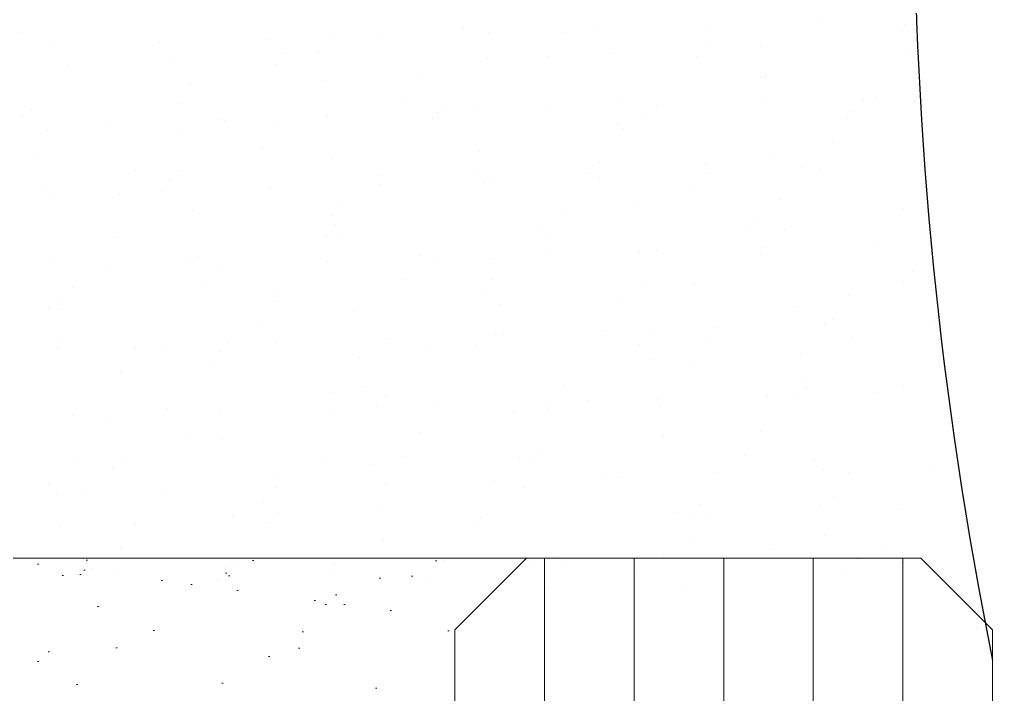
# Model space of a CAD drawing. Header units: millimetres. Extents: x 182 to 305, y 81 to 164.
# Drawn here: x 261.21183 to 261.22269, y 108.82059 to 108.82812 of the extents above; entities that cross this region are included whole.
import ezdxf

# ---------------------------------------------------------------- set-up
doc = ezdxf.new("R2010")
doc.units = ezdxf.units.MM
doc.layers.add('Cascio-Silicona', color=7, linetype='Continuous')
doc.layers.add('Cascio-vidrio', color=7, linetype='Continuous', lineweight=9)

# ---------------------------------------------------------------- blocks, each defined once
blk = doc.blocks.new('DVH 6+12+4-4')
at = {"layer": 'Cascio-vidrio', "lineweight": 5}
h = blk.add_hatch(dxfattribs=at)
h.set_pattern_fill('AR-SAND', color=9, scale=0.025, style=0)
h.set_pattern_definition([(217.5, (241.7351618146152, 295.972306516208), (0.0400007823996012, -1.223533093323355), [0, -0.9652, 0, -1.079499999999999, 0, -1.031875]), (187.5, (241.7351618146152, 295.972306516208), (-1.123808207845007, -1.792062751420885), [0, -0.5206999999999989, 0, -0.8699499999999989, 0, -0.3333749999999995]), (147.4999999999999, (242.5162118112296, 295.972306516208), (-1.977480925603646, -0.0035929616963642), [0, -0.3174999999999998, 0, -1.142999999999998, 0, -1.492249999999999]), (137.5, (242.5162118112296, 295.972306516208), (-1.908891131180743, -0.5573233081430404), [0, -0.15875, 0, -0.7493, 0, -0.8572500000000001])])
h.paths.add_polyline_path([(-20.7599999962747, -5.200000002793784), (-20.7599999962747, 0.8000000000001817), (-8.759999999999991, 0.8000000000001817), (-8.759999999999991, -5.200000002793784), (-11.7599999962747, -3.20000000093114), (-17.75999999999999, -3.20000000093114)])
at = {"layer": 'Cascio-vidrio', "color": 9, "ltscale": 0.8}
for p, q in [((-25.76, -96.521035), (-25.76, 0.8)), ((-24.76, -96.521035), (-24.76, 0.8)), ((-23.76, -96.521035), (-23.76, 0.8)), ((-22.76, -96.521035), (-22.76, 0.8)), ((-21.76, -96.521035), (-21.76, 0.8))]:
    blk.add_line(p, q, dxfattribs=at)
at = {"layer": 'Cascio-vidrio', "lineweight": 5}
blk.add_line((-7.76, 0.8), (-21.56, 0.8), dxfattribs=at)
at = {"layer": 'Cascio-vidrio', "ltscale": 0.8}
blk.add_lwpolyline([(-26.76, -96.521035), (-26.76, 0), (-25.96, 0.8), (-21.56, 0.8), (-20.76, 0), (-20.76, -96.521035)], dxfattribs=at)
blk = doc.blocks.new('A$C563B6C09')
at = {"xscale": -0.999919, "yscale": 0.999919, "zscale": 0.999919, "rotation": 270}
blk.add_blockref('DVH 6+12+4-4', (96.85528, 27.652878), dxfattribs=at)
blk = doc.blocks.new('CP102-Doble')
blk.add_blockref('A$C563B6C09', (-105.65322, -0.895036))

msp = doc.modelspace()

# ---------------------------------------------------------------- linework, layer by layer
at = {"layer": 'Cascio-Silicona', "color": 252, "linetype": 'Continuous', "ltscale": 0.8}
for p, q in [((261.216785, 108.828026, -1322.203034), (261.216785, 108.828026, -1322.203034)), ((261.216785, 108.828026, -1322.203034), (261.216785, 108.828026, -1322.203034)), ((261.21829, 108.828023, -1322.203034), (261.21829, 108.828023, -1322.203034)), ((261.21829, 108.828023, -1322.203034), (261.21829, 108.828023, -1322.203034)), ((261.219513, 108.828063, -1322.203034), (261.219513, 108.828063, -1322.203034)), ((261.219513, 108.828063, -1322.203034), (261.219513, 108.828063, -1322.203034)), ((261.220737, 108.828103, -1322.203034), (261.220737, 108.828103, -1322.203034)), ((261.220737, 108.828103, -1322.203034), (261.220737, 108.828103, -1322.203034)), ((261.221711, 108.828073, -1322.203034), (261.221711, 108.828073, -1322.203034)), ((261.221711, 108.828073, -1322.203034), (261.221711, 108.828073, -1322.203034)), ((261.211859, 108.827979, -1322.203034), (261.211859, 108.827979, -1322.203034)), ((261.211859, 108.827979, -1322.203034), (261.211859, 108.827979, -1322.203034)), ((261.214619, 108.827903, -1322.203034), (261.214619, 108.827903, -1322.203034)), ((261.214619, 108.827903, -1322.203034), (261.214619, 108.827903, -1322.203034)), ((261.215329, 108.827914, -1322.203034), (261.215329, 108.827914, -1322.203034)), ((261.215329, 108.827914, -1322.203034), (261.215329, 108.827914, -1322.203034)), ((261.215843, 108.827943, -1322.203034), (261.215843, 108.827943, -1322.203034)), ((261.215843, 108.827943, -1322.203034), (261.215843, 108.827943, -1322.203034)), ((261.217066, 108.827983, -1322.203034), (261.217066, 108.827983, -1322.203034)), ((261.217066, 108.827983, -1322.203034), (261.217066, 108.827983, -1322.203034)), ((261.217895, 108.827976, -1322.203034), (261.217895, 108.827976, -1322.203034)), ((261.217895, 108.827976, -1322.203034), (261.217895, 108.827976, -1322.203034)), ((261.221693, 108.827988, -1322.203034), (261.221693, 108.827988, -1322.203034)), ((261.221693, 108.827988, -1322.203034), (261.221693, 108.827988, -1322.203034)), ((261.212172, 108.827823, -1322.203034), (261.212172, 108.827823, -1322.203034)), ((261.212172, 108.827823, -1322.203034), (261.212172, 108.827823, -1322.203034)), ((261.213396, 108.827863, -1322.203034), (261.213396, 108.827863, -1322.203034)), ((261.213396, 108.827863, -1322.203034), (261.213396, 108.827863, -1322.203034)), ((261.219499, 108.827827, -1322.203034), (261.219499, 108.827827, -1322.203034)), ((261.219499, 108.827827, -1322.203034), (261.219499, 108.827827, -1322.203034)), ((261.220101, 108.827818, -1322.203034), (261.220101, 108.827818, -1322.203034)), ((261.220101, 108.827818, -1322.203034), (261.220101, 108.827818, -1322.203034)), ((261.21354, 108.827702, -1322.203034), (261.21354, 108.827702, -1322.203034)), ((261.21354, 108.827702, -1322.203034), (261.21354, 108.827702, -1322.203034)), ((261.214806, 108.82774, -1322.203034), (261.214806, 108.82774, -1322.203034)), ((261.214806, 108.82774, -1322.203034), (261.214806, 108.82774, -1322.203034)), ((261.215175, 108.827771, -1322.203034), (261.215175, 108.827771, -1322.203034)), ((261.215175, 108.827771, -1322.203034), (261.215175, 108.827771, -1322.203034)), ((261.217062, 108.827685, -1322.203034), (261.217062, 108.827685, -1322.203034)), ((261.217062, 108.827685, -1322.203034), (261.217062, 108.827685, -1322.203034)), ((261.217725, 108.827708, -1322.203034), (261.217725, 108.827708, -1322.203034)), ((261.217725, 108.827708, -1322.203034), (261.217725, 108.827708, -1322.203034)), ((261.218466, 108.827749, -1322.203034), (261.218466, 108.827749, -1322.203034)), ((261.218466, 108.827749, -1322.203034), (261.218466, 108.827749, -1322.203034)), ((261.219392, 108.82771, -1322.203034), (261.219392, 108.82771, -1322.203034)), ((261.219392, 108.82771, -1322.203034), (261.219392, 108.82771, -1322.203034)), ((261.221755, 108.827772, -1322.203034), (261.221755, 108.827772, -1322.203034)), ((261.221755, 108.827772, -1322.203034), (261.221755, 108.827772, -1322.203034)), ((261.21237, 108.827598, -1322.203034), (261.21237, 108.827598, -1322.203034)), ((261.21237, 108.827598, -1322.203034), (261.21237, 108.827598, -1322.203034)), ((261.214699, 108.827623, -1322.203034), (261.214699, 108.827623, -1322.203034)), ((261.214699, 108.827623, -1322.203034), (261.214699, 108.827623, -1322.203034)), ((261.216305, 108.827463, -1322.203034), (261.216305, 108.827463, -1322.203034)), ((261.216305, 108.827463, -1322.203034), (261.216305, 108.827463, -1322.203034)), ((261.220103, 108.827475, -1322.203034), (261.220103, 108.827475, -1322.203034)), ((261.220103, 108.827475, -1322.203034), (261.220103, 108.827475, -1322.203034)), ((261.220144, 108.827488, -1322.203034), (261.220144, 108.827488, -1322.203034)), ((261.220144, 108.827488, -1322.203034), (261.220144, 108.827488, -1322.203034)), ((261.213739, 108.827401, -1322.203034), (261.213739, 108.827401, -1322.203034)), ((261.213739, 108.827401, -1322.203034), (261.213739, 108.827401, -1322.203034)), ((261.215218, 108.82744, -1322.203034), (261.215218, 108.82744, -1322.203034)), ((261.215218, 108.82744, -1322.203034), (261.215218, 108.82744, -1322.203034)), ((261.221394, 108.827247, -1322.203034), (261.221394, 108.827247, -1322.203034)), ((261.221394, 108.827247, -1322.203034), (261.221394, 108.827247, -1322.203034)), ((261.213608, 108.827186, -1322.203034), (261.213608, 108.827186, -1322.203034)), ((261.213608, 108.827186, -1322.203034), (261.213608, 108.827186, -1322.203034)), ((261.216135, 108.827195, -1322.203034), (261.216135, 108.827195, -1322.203034)), ((261.216135, 108.827195, -1322.203034), (261.216135, 108.827195, -1322.203034)), ((261.216899, 108.827163, -1322.203034), (261.216899, 108.827163, -1322.203034)), ((261.216899, 108.827163, -1322.203034), (261.216899, 108.827163, -1322.203034)), ((261.218534, 108.827233, -1322.203034), (261.218534, 108.827233, -1322.203034)), ((261.218534, 108.827233, -1322.203034), (261.218534, 108.827233, -1322.203034)), ((261.218947, 108.827167, -1322.203034), (261.218947, 108.827167, -1322.203034)), ((261.218947, 108.827167, -1322.203034), (261.218947, 108.827167, -1322.203034)), ((261.22017, 108.827207, -1322.203034), (261.22017, 108.827207, -1322.203034)), ((261.22017, 108.827207, -1322.203034), (261.22017, 108.827207, -1322.203034)), ((261.221249, 108.827219, -1322.203034), (261.221249, 108.827219, -1322.203034)), ((261.221249, 108.827219, -1322.203034), (261.221249, 108.827219, -1322.203034)), ((261.221825, 108.827211, -1322.203034), (261.221825, 108.827211, -1322.203034)), ((261.221825, 108.827211, -1322.203034), (261.221825, 108.827211, -1322.203034)), ((261.211864, 108.827046, -1322.203034), (261.211864, 108.827046, -1322.203034)), ((261.211864, 108.827046, -1322.203034), (261.211864, 108.827046, -1322.203034)), ((261.211973, 108.827116, -1322.203034), (261.211973, 108.827116, -1322.203034)), ((261.211973, 108.827116, -1322.203034), (261.211973, 108.827116, -1322.203034)), ((261.215276, 108.827047, -1322.203034), (261.215276, 108.827047, -1322.203034)), ((261.215276, 108.827047, -1322.203034), (261.215276, 108.827047, -1322.203034)), ((261.2165, 108.827087, -1322.203034), (261.2165, 108.827087, -1322.203034)), ((261.2165, 108.827087, -1322.203034), (261.2165, 108.827087, -1322.203034)), ((261.216556, 108.827133, -1322.203034), (261.216556, 108.827133, -1322.203034)), ((261.216556, 108.827133, -1322.203034), (261.216556, 108.827133, -1322.203034)), ((261.217723, 108.827127, -1322.203034), (261.217723, 108.827127, -1322.203034)), ((261.217723, 108.827127, -1322.203034), (261.217723, 108.827127, -1322.203034)), ((261.218812, 108.827078, -1322.203034), (261.218812, 108.827078, -1322.203034)), ((261.218812, 108.827078, -1322.203034), (261.218812, 108.827078, -1322.203034)), ((261.221142, 108.827102, -1322.203034), (261.221142, 108.827102, -1322.203034)), ((261.221142, 108.827102, -1322.203034), (261.221142, 108.827102, -1322.203034)), ((261.212829, 108.826967, -1322.203034), (261.212829, 108.826967, -1322.203034)), ((261.212829, 108.826967, -1322.203034), (261.212829, 108.826967, -1322.203034)), ((261.214053, 108.827007, -1322.203034), (261.214053, 108.827007, -1322.203034)), ((261.214053, 108.827007, -1322.203034), (261.214053, 108.827007, -1322.203034)), ((261.21412, 108.826991, -1322.203034), (261.21412, 108.826991, -1322.203034)), ((261.21412, 108.826991, -1322.203034), (261.21412, 108.826991, -1322.203034)), ((261.214715, 108.82695, -1322.203034), (261.214715, 108.82695, -1322.203034)), ((261.214715, 108.82695, -1322.203034), (261.214715, 108.82695, -1322.203034)), ((261.216449, 108.827016, -1322.203034), (261.216449, 108.827016, -1322.203034)), ((261.216449, 108.827016, -1322.203034), (261.216449, 108.827016, -1322.203034)), ((261.218513, 108.826962, -1322.203034), (261.218513, 108.826962, -1322.203034)), ((261.218513, 108.826962, -1322.203034), (261.218513, 108.826962, -1322.203034)), ((261.221079, 108.827024, -1322.203034), (261.221079, 108.827024, -1322.203034)), ((261.221079, 108.827024, -1322.203034), (261.221079, 108.827024, -1322.203034)), ((261.212149, 108.826888, -1322.203034), (261.212149, 108.826888, -1322.203034)), ((261.212149, 108.826888, -1322.203034), (261.212149, 108.826888, -1322.203034)), ((261.213651, 108.826855, -1322.203034), (261.213651, 108.826855, -1322.203034)), ((261.213651, 108.826855, -1322.203034), (261.213651, 108.826855, -1322.203034)), ((261.218577, 108.826902, -1322.203034), (261.218577, 108.826902, -1322.203034)), ((261.218577, 108.826902, -1322.203034), (261.218577, 108.826902, -1322.203034)), ((261.220909, 108.826756, -1322.203034), (261.220909, 108.826756, -1322.203034)), ((261.220909, 108.826756, -1322.203034), (261.220909, 108.826756, -1322.203034)), ((261.21204, 108.8266, -1322.203034), (261.21204, 108.8266, -1322.203034)), ((261.21204, 108.8266, -1322.203034), (261.21204, 108.8266, -1322.203034)), ((261.214545, 108.826682, -1322.203034), (261.214545, 108.826682, -1322.203034)), ((261.214545, 108.826682, -1322.203034), (261.214545, 108.826682, -1322.203034)), ((261.216967, 108.826647, -1322.203034), (261.216967, 108.826647, -1322.203034)), ((261.216967, 108.826647, -1322.203034), (261.216967, 108.826647, -1322.203034)), ((261.220258, 108.826625, -1322.203034), (261.220258, 108.826625, -1322.203034)), ((261.220258, 108.826625, -1322.203034), (261.220258, 108.826625, -1322.203034)), ((261.221893, 108.826694, -1322.203034), (261.221893, 108.826694, -1322.203034)), ((261.221893, 108.826694, -1322.203034), (261.221893, 108.826694, -1322.203034)), ((261.215332, 108.826578, -1322.203034), (261.215332, 108.826578, -1322.203034)), ((261.215332, 108.826578, -1322.203034), (261.215332, 108.826578, -1322.203034)), ((261.218306, 108.826525, -1322.203034), (261.218306, 108.826525, -1322.203034)), ((261.218306, 108.826525, -1322.203034), (261.218306, 108.826525, -1322.203034)), ((261.219489, 108.826511, -1322.203034), (261.219489, 108.826511, -1322.203034)), ((261.219489, 108.826511, -1322.203034), (261.219489, 108.826511, -1322.203034)), ((261.213125, 108.826437, -1322.203034), (261.213125, 108.826437, -1322.203034)), ((261.213125, 108.826437, -1322.203034), (261.213125, 108.826437, -1322.203034)), ((261.213614, 108.826439, -1322.203034), (261.213614, 108.826439, -1322.203034)), ((261.213614, 108.826439, -1322.203034), (261.213614, 108.826439, -1322.203034)), ((261.21587, 108.826384, -1322.203034), (261.21587, 108.826384, -1322.203034)), ((261.21587, 108.826384, -1322.203034), (261.21587, 108.826384, -1322.203034)), ((261.216923, 108.82645, -1322.203034), (261.216923, 108.82645, -1322.203034)), ((261.216923, 108.82645, -1322.203034), (261.216923, 108.82645, -1322.203034)), ((261.218199, 108.826408, -1322.203034), (261.218199, 108.826408, -1322.203034)), ((261.218199, 108.826408, -1322.203034), (261.218199, 108.826408, -1322.203034)), ((261.219535, 108.826401, -1322.203034), (261.219535, 108.826401, -1322.203034)), ((261.219535, 108.826401, -1322.203034), (261.219535, 108.826401, -1322.203034)), ((261.220562, 108.82647, -1322.203034), (261.220562, 108.82647, -1322.203034)), ((261.220562, 108.82647, -1322.203034), (261.220562, 108.82647, -1322.203034)), ((261.220758, 108.826441, -1322.203034), (261.220758, 108.826441, -1322.203034)), ((261.220758, 108.826441, -1322.203034), (261.220758, 108.826441, -1322.203034)), ((261.212084, 108.82627, -1322.203034), (261.212084, 108.82627, -1322.203034)), ((261.212084, 108.82627, -1322.203034), (261.212084, 108.82627, -1322.203034)), ((261.213506, 108.826322, -1322.203034), (261.213506, 108.826322, -1322.203034)), ((261.213506, 108.826322, -1322.203034), (261.213506, 108.826322, -1322.203034)), ((261.215864, 108.826281, -1322.203034), (261.215864, 108.826281, -1322.203034)), ((261.215864, 108.826281, -1322.203034), (261.215864, 108.826281, -1322.203034)), ((261.21701, 108.826317, -1322.203034), (261.21701, 108.826317, -1322.203034)), ((261.21701, 108.826317, -1322.203034), (261.21701, 108.826317, -1322.203034)), ((261.217087, 108.826321, -1322.203034), (261.217087, 108.826321, -1322.203034)), ((261.217087, 108.826321, -1322.203034), (261.217087, 108.826321, -1322.203034)), ((261.218311, 108.826361, -1322.203034), (261.218311, 108.826361, -1322.203034)), ((261.218311, 108.826361, -1322.203034), (261.218311, 108.826361, -1322.203034)), ((261.221936, 108.826364, -1322.203034), (261.221936, 108.826364, -1322.203034)), ((261.221936, 108.826364, -1322.203034), (261.221936, 108.826364, -1322.203034)), ((261.212193, 108.826161, -1322.203034), (261.212193, 108.826161, -1322.203034)), ((261.212193, 108.826161, -1322.203034), (261.212193, 108.826161, -1322.203034)), ((261.212955, 108.82617, -1322.203034), (261.212955, 108.82617, -1322.203034)), ((261.212955, 108.82617, -1322.203034), (261.212955, 108.82617, -1322.203034)), ((261.213417, 108.826201, -1322.203034), (261.213417, 108.826201, -1322.203034)), ((261.213417, 108.826201, -1322.203034), (261.213417, 108.826201, -1322.203034)), ((261.21464, 108.826241, -1322.203034), (261.21464, 108.826241, -1322.203034)), ((261.21464, 108.826241, -1322.203034), (261.21464, 108.826241, -1322.203034)), ((261.219319, 108.826243, -1322.203034), (261.219319, 108.826243, -1322.203034)), ((261.219319, 108.826243, -1322.203034), (261.219319, 108.826243, -1322.203034)), ((261.2154, 108.826062, -1322.203034), (261.2154, 108.826062, -1322.203034)), ((261.2154, 108.826062, -1322.203034), (261.2154, 108.826062, -1322.203034)), ((261.220326, 108.826109, -1322.203034), (261.220326, 108.826109, -1322.203034)), ((261.220326, 108.826109, -1322.203034), (261.220326, 108.826109, -1322.203034)), ((261.213765, 108.825993, -1322.203034), (261.213765, 108.825993, -1322.203034)), ((261.213765, 108.825993, -1322.203034), (261.213765, 108.825993, -1322.203034)), ((261.217899, 108.825998, -1322.203034), (261.217899, 108.825998, -1322.203034)), ((261.217899, 108.825998, -1322.203034), (261.217899, 108.825998, -1322.203034)), ((261.218691, 108.82604, -1322.203034), (261.218691, 108.82604, -1322.203034)), ((261.218691, 108.82604, -1322.203034), (261.218691, 108.82604, -1322.203034)), ((261.221697, 108.826011, -1322.203034), (261.221697, 108.826011, -1322.203034)), ((261.221697, 108.826011, -1322.203034), (261.221697, 108.826011, -1322.203034)), ((261.215333, 108.825937, -1322.203034), (261.215333, 108.825937, -1322.203034)), ((261.215333, 108.825937, -1322.203034), (261.215333, 108.825937, -1322.203034)), ((261.220056, 108.825918, -1322.203034), (261.220056, 108.825918, -1322.203034)), ((261.220056, 108.825918, -1322.203034), (261.220056, 108.825918, -1322.203034)), ((261.215364, 108.825831, -1322.203034), (261.215364, 108.825831, -1322.203034)), ((261.215364, 108.825831, -1322.203034), (261.215364, 108.825831, -1322.203034)), ((261.215443, 108.825731, -1322.203034), (261.215443, 108.825731, -1322.203034)), ((261.215443, 108.825731, -1322.203034), (261.215443, 108.825731, -1322.203034)), ((261.21762, 108.825776, -1322.203034), (261.21762, 108.825776, -1322.203034)), ((261.21762, 108.825776, -1322.203034), (261.21762, 108.825776, -1322.203034)), ((261.217728, 108.825731, -1322.203034), (261.217728, 108.825731, -1322.203034)), ((261.217728, 108.825731, -1322.203034), (261.217728, 108.825731, -1322.203034)), ((261.219949, 108.825801, -1322.203034), (261.219949, 108.825801, -1322.203034)), ((261.219949, 108.825801, -1322.203034), (261.219949, 108.825801, -1322.203034)), ((261.220369, 108.825778, -1322.203034), (261.220369, 108.825778, -1322.203034)), ((261.220369, 108.825778, -1322.203034), (261.220369, 108.825778, -1322.203034)), ((261.212927, 108.82569, -1322.203034), (261.212927, 108.82569, -1322.203034)), ((261.212927, 108.82569, -1322.203034), (261.212927, 108.82569, -1322.203034)), ((261.215256, 108.825714, -1322.203034), (261.215256, 108.825714, -1322.203034)), ((261.215256, 108.825714, -1322.203034), (261.215256, 108.825714, -1322.203034)), ((261.221386, 108.825622, -1322.203034), (261.221386, 108.825622, -1322.203034)), ((261.221386, 108.825622, -1322.203034), (261.221386, 108.825622, -1322.203034)), ((261.218759, 108.825523, -1322.203034), (261.218759, 108.825523, -1322.203034)), ((261.218759, 108.825523, -1322.203034), (261.218759, 108.825523, -1322.203034)), ((261.218939, 108.825542, -1322.203034), (261.218939, 108.825542, -1322.203034)), ((261.218939, 108.825542, -1322.203034), (261.218939, 108.825542, -1322.203034)), ((261.220163, 108.825582, -1322.203034), (261.220163, 108.825582, -1322.203034)), ((261.220163, 108.825582, -1322.203034), (261.220163, 108.825582, -1322.203034)), ((261.212198, 108.825407, -1322.203034), (261.212198, 108.825407, -1322.203034)), ((261.212198, 108.825407, -1322.203034), (261.212198, 108.825407, -1322.203034)), ((261.213743, 108.825424, -1322.203034), (261.213743, 108.825424, -1322.203034)), ((261.213743, 108.825424, -1322.203034), (261.213743, 108.825424, -1322.203034)), ((261.213833, 108.825476, -1322.203034), (261.213833, 108.825476, -1322.203034)), ((261.213833, 108.825476, -1322.203034), (261.213833, 108.825476, -1322.203034)), ((261.215269, 108.825422, -1322.203034), (261.215269, 108.825422, -1322.203034)), ((261.215269, 108.825422, -1322.203034), (261.215269, 108.825422, -1322.203034)), ((261.216309, 108.825486, -1322.203034), (261.216309, 108.825486, -1322.203034)), ((261.216309, 108.825486, -1322.203034), (261.216309, 108.825486, -1322.203034)), ((261.216492, 108.825462, -1322.203034), (261.216492, 108.825462, -1322.203034)), ((261.216492, 108.825462, -1322.203034), (261.216492, 108.825462, -1322.203034)), ((261.217124, 108.825454, -1322.203034), (261.217124, 108.825454, -1322.203034)), ((261.217124, 108.825454, -1322.203034), (261.217124, 108.825454, -1322.203034)), ((261.217716, 108.825502, -1322.203034), (261.217716, 108.825502, -1322.203034)), ((261.217716, 108.825502, -1322.203034), (261.217716, 108.825502, -1322.203034)), ((261.220107, 108.825498, -1322.203034), (261.220107, 108.825498, -1322.203034)), ((261.220107, 108.825498, -1322.203034), (261.220107, 108.825498, -1322.203034)), ((261.212821, 108.825342, -1322.203034), (261.212821, 108.825342, -1322.203034)), ((261.212821, 108.825342, -1322.203034), (261.212821, 108.825342, -1322.203034)), ((261.214045, 108.825382, -1322.203034), (261.214045, 108.825382, -1322.203034)), ((261.214045, 108.825382, -1322.203034), (261.214045, 108.825382, -1322.203034)), ((261.221806, 108.825311, -1322.203034), (261.221806, 108.825311, -1322.203034)), ((261.221806, 108.825311, -1322.203034), (261.221806, 108.825311, -1322.203034)), ((261.216138, 108.825218, -1322.203034), (261.216138, 108.825218, -1322.203034)), ((261.216138, 108.825218, -1322.203034), (261.216138, 108.825218, -1322.203034)), ((261.217114, 108.825224, -1322.203034), (261.217114, 108.825224, -1322.203034)), ((261.217114, 108.825224, -1322.203034), (261.217114, 108.825224, -1322.203034)), ((261.218802, 108.825193, -1322.203034), (261.218802, 108.825193, -1322.203034)), ((261.218802, 108.825193, -1322.203034), (261.218802, 108.825193, -1322.203034)), ((261.221699, 108.825194, -1322.203034), (261.221699, 108.825194, -1322.203034)), ((261.221699, 108.825194, -1322.203034), (261.221699, 108.825194, -1322.203034)), ((261.212421, 108.825137, -1322.203034), (261.212421, 108.825137, -1322.203034)), ((261.212421, 108.825137, -1322.203034), (261.212421, 108.825137, -1322.203034)), ((261.213876, 108.825146, -1322.203034), (261.213876, 108.825146, -1322.203034)), ((261.213876, 108.825146, -1322.203034), (261.213876, 108.825146, -1322.203034)), ((261.214677, 108.825082, -1322.203034), (261.214677, 108.825082, -1322.203034)), ((261.214677, 108.825082, -1322.203034), (261.214677, 108.825082, -1322.203034)), ((261.217006, 108.825107, -1322.203034), (261.217006, 108.825107, -1322.203034)), ((261.217006, 108.825107, -1322.203034), (261.217006, 108.825107, -1322.203034)), ((261.21937, 108.825169, -1322.203034), (261.21937, 108.825169, -1322.203034)), ((261.21937, 108.825169, -1322.203034), (261.21937, 108.825169, -1322.203034)), ((261.212314, 108.82502, -1322.203034), (261.212314, 108.82502, -1322.203034)), ((261.212314, 108.82502, -1322.203034), (261.212314, 108.82502, -1322.203034)), ((261.214719, 108.824973, -1322.203034), (261.214719, 108.824973, -1322.203034)), ((261.214719, 108.824973, -1322.203034), (261.214719, 108.824973, -1322.203034)), ((261.218517, 108.824985, -1322.203034), (261.218517, 108.824985, -1322.203034)), ((261.218517, 108.824985, -1322.203034), (261.218517, 108.824985, -1322.203034)), ((261.221083, 108.825047, -1322.203034), (261.221083, 108.825047, -1322.203034)), ((261.221083, 108.825047, -1322.203034), (261.221083, 108.825047, -1322.203034)), ((261.212153, 108.824911, -1322.203034), (261.212153, 108.824911, -1322.203034)), ((261.212153, 108.824911, -1322.203034), (261.212153, 108.824911, -1322.203034)), ((261.212266, 108.824891, -1322.203034), (261.212266, 108.824891, -1322.203034)), ((261.212266, 108.824891, -1322.203034), (261.212266, 108.824891, -1322.203034)), ((261.215557, 108.824869, -1322.203034), (261.215557, 108.824869, -1322.203034)), ((261.215557, 108.824869, -1322.203034), (261.215557, 108.824869, -1322.203034)), ((261.217192, 108.824938, -1322.203034), (261.217192, 108.824938, -1322.203034)), ((261.217192, 108.824938, -1322.203034), (261.217192, 108.824938, -1322.203034)), ((261.220483, 108.824916, -1322.203034), (261.220483, 108.824916, -1322.203034)), ((261.220483, 108.824916, -1322.203034), (261.220483, 108.824916, -1322.203034)), ((261.220912, 108.824779, -1322.203034), (261.220912, 108.824779, -1322.203034)), ((261.220912, 108.824779, -1322.203034), (261.220912, 108.824779, -1322.203034)), ((261.222043, 108.824766, -1322.203034), (261.222043, 108.824766, -1322.203034)), ((261.222043, 108.824766, -1322.203034), (261.222043, 108.824766, -1322.203034)), ((261.214548, 108.824705, -1322.203034), (261.214548, 108.824705, -1322.203034)), ((261.214548, 108.824705, -1322.203034), (261.214548, 108.824705, -1322.203034)), ((261.218373, 108.824646, -1322.203034), (261.218373, 108.824646, -1322.203034)), ((261.218373, 108.824646, -1322.203034), (261.218373, 108.824646, -1322.203034)), ((261.219596, 108.824686, -1322.203034), (261.219596, 108.824686, -1322.203034)), ((261.219596, 108.824686, -1322.203034), (261.219596, 108.824686, -1322.203034)), ((261.22082, 108.824726, -1322.203034), (261.22082, 108.824726, -1322.203034)), ((261.22082, 108.824726, -1322.203034), (261.22082, 108.824726, -1322.203034)), ((261.212309, 108.82456, -1322.203034), (261.212309, 108.82456, -1322.203034)), ((261.212309, 108.82456, -1322.203034), (261.212309, 108.82456, -1322.203034)), ((261.214171, 108.82453, -1322.203034), (261.214171, 108.82453, -1322.203034)), ((261.214171, 108.82453, -1322.203034), (261.214171, 108.82453, -1322.203034)), ((261.215926, 108.824566, -1322.203034), (261.215926, 108.824566, -1322.203034)), ((261.215926, 108.824566, -1322.203034), (261.215926, 108.824566, -1322.203034)), ((261.217149, 108.824606, -1322.203034), (261.217149, 108.824606, -1322.203034)), ((261.217149, 108.824606, -1322.203034), (261.217149, 108.824606, -1322.203034)), ((261.217235, 108.824607, -1322.203034), (261.217235, 108.824607, -1322.203034)), ((261.217235, 108.824607, -1322.203034), (261.217235, 108.824607, -1322.203034)), ((261.218864, 108.824616, -1322.203034), (261.218864, 108.824616, -1322.203034)), ((261.218864, 108.824616, -1322.203034), (261.218864, 108.824616, -1322.203034)), ((261.219493, 108.824534, -1322.203034), (261.219493, 108.824534, -1322.203034)), ((261.219493, 108.824534, -1322.203034), (261.219493, 108.824534, -1322.203034)), ((261.22112, 108.824562, -1322.203034), (261.22112, 108.824562, -1322.203034)), ((261.22112, 108.824562, -1322.203034), (261.22112, 108.824562, -1322.203034)), ((261.212255, 108.824446, -1322.203034), (261.212255, 108.824446, -1322.203034)), ((261.212255, 108.824446, -1322.203034), (261.212255, 108.824446, -1322.203034)), ((261.213129, 108.82446, -1322.203034), (261.213129, 108.82446, -1322.203034)), ((261.213129, 108.82446, -1322.203034), (261.213129, 108.82446, -1322.203034)), ((261.213479, 108.824486, -1322.203034), (261.213479, 108.824486, -1322.203034)), ((261.213479, 108.824486, -1322.203034), (261.213479, 108.824486, -1322.203034)), ((261.214702, 108.824526, -1322.203034), (261.214702, 108.824526, -1322.203034)), ((261.214702, 108.824526, -1322.203034), (261.214702, 108.824526, -1322.203034)), ((261.216427, 108.824475, -1322.203034), (261.216427, 108.824475, -1322.203034)), ((261.216427, 108.824475, -1322.203034), (261.216427, 108.824475, -1322.203034)), ((261.216927, 108.824472, -1322.203034), (261.216927, 108.824472, -1322.203034)), ((261.216927, 108.824472, -1322.203034), (261.216927, 108.824472, -1322.203034)), ((261.218756, 108.824499, -1322.203034), (261.218756, 108.824499, -1322.203034)), ((261.218756, 108.824499, -1322.203034), (261.218756, 108.824499, -1322.203034)), ((261.214064, 108.824413, -1322.203034), (261.214064, 108.824413, -1322.203034)), ((261.214064, 108.824413, -1322.203034), (261.214064, 108.824413, -1322.203034)), ((261.215625, 108.824352, -1322.203034), (261.215625, 108.824352, -1322.203034)), ((261.215625, 108.824352, -1322.203034), (261.215625, 108.824352, -1322.203034)), ((261.218916, 108.82433, -1322.203034), (261.218916, 108.82433, -1322.203034)), ((261.218916, 108.82433, -1322.203034), (261.218916, 108.82433, -1322.203034)), ((261.220551, 108.8244, -1322.203034), (261.220551, 108.8244, -1322.203034)), ((261.220551, 108.8244, -1322.203034), (261.220551, 108.8244, -1322.203034)), ((261.21399, 108.824283, -1322.203034), (261.21399, 108.824283, -1322.203034)), ((261.21399, 108.824283, -1322.203034), (261.21399, 108.824283, -1322.203034)), ((261.219322, 108.824266, -1322.203034), (261.219322, 108.824266, -1322.203034)), ((261.219322, 108.824266, -1322.203034), (261.219322, 108.824266, -1322.203034)), ((261.212958, 108.824192, -1322.203034), (261.212958, 108.824192, -1322.203034)), ((261.212958, 108.824192, -1322.203034), (261.212958, 108.824192, -1322.203034)), ((261.215668, 108.824022, -1322.203034), (261.215668, 108.824022, -1322.203034)), ((261.215668, 108.824022, -1322.203034), (261.215668, 108.824022, -1322.203034)), ((261.217903, 108.824021, -1322.203034), (261.217903, 108.824021, -1322.203034)), ((261.217903, 108.824021, -1322.203034), (261.217903, 108.824021, -1322.203034)), ((261.220594, 108.824069, -1322.203034), (261.220594, 108.824069, -1322.203034)), ((261.220594, 108.824069, -1322.203034), (261.220594, 108.824069, -1322.203034)), ((261.220613, 108.824009, -1322.203034), (261.220613, 108.824009, -1322.203034)), ((261.220613, 108.824009, -1322.203034), (261.220613, 108.824009, -1322.203034)), ((261.221701, 108.824033, -1322.203034), (261.221701, 108.824033, -1322.203034)), ((261.221701, 108.824033, -1322.203034), (261.221701, 108.824033, -1322.203034)), ((261.215337, 108.823959, -1322.203034), (261.215337, 108.823959, -1322.203034)), ((261.215337, 108.823959, -1322.203034), (261.215337, 108.823959, -1322.203034)), ((261.215921, 108.823922, -1322.203034), (261.215921, 108.823922, -1322.203034)), ((261.215921, 108.823922, -1322.203034), (261.215921, 108.823922, -1322.203034)), ((261.21896, 108.82388, -1322.203034), (261.21896, 108.82388, -1322.203034)), ((261.21896, 108.82388, -1322.203034), (261.21896, 108.82388, -1322.203034)), ((261.220184, 108.82392, -1322.203034), (261.220184, 108.82392, -1322.203034)), ((261.220184, 108.82392, -1322.203034), (261.220184, 108.82392, -1322.203034)), ((261.220506, 108.823892, -1322.203034), (261.220506, 108.823892, -1322.203034)), ((261.220506, 108.823892, -1322.203034), (261.220506, 108.823892, -1322.203034)), ((261.221407, 108.82396, -1322.203034), (261.221407, 108.82396, -1322.203034)), ((261.221407, 108.82396, -1322.203034), (261.221407, 108.82396, -1322.203034)), ((261.213485, 108.823781, -1322.203034), (261.213485, 108.823781, -1322.203034)), ((261.213485, 108.823781, -1322.203034), (261.213485, 108.823781, -1322.203034)), ((261.215814, 108.823805, -1322.203034), (261.215814, 108.823805, -1322.203034)), ((261.215814, 108.823805, -1322.203034), (261.215814, 108.823805, -1322.203034)), ((261.216513, 108.8238, -1322.203034), (261.216513, 108.8238, -1322.203034)), ((261.216513, 108.8238, -1322.203034), (261.216513, 108.8238, -1322.203034)), ((261.217737, 108.82384, -1322.203034), (261.217737, 108.82384, -1322.203034)), ((261.217737, 108.82384, -1322.203034), (261.217737, 108.82384, -1322.203034)), ((261.218177, 108.823867, -1322.203034), (261.218177, 108.823867, -1322.203034)), ((261.218177, 108.823867, -1322.203034), (261.218177, 108.823867, -1322.203034)), ((261.218984, 108.823814, -1322.203034), (261.218984, 108.823814, -1322.203034)), ((261.218984, 108.823814, -1322.203034), (261.218984, 108.823814, -1322.203034)), ((261.212423, 108.823698, -1322.203034), (261.212423, 108.823698, -1322.203034)), ((261.212423, 108.823698, -1322.203034), (261.212423, 108.823698, -1322.203034)), ((261.212843, 108.82368, -1322.203034), (261.212843, 108.82368, -1322.203034)), ((261.212843, 108.82368, -1322.203034), (261.212843, 108.82368, -1322.203034)), ((261.214058, 108.823767, -1322.203034), (261.214058, 108.823767, -1322.203034)), ((261.214058, 108.823767, -1322.203034), (261.214058, 108.823767, -1322.203034)), ((261.214066, 108.82372, -1322.203034), (261.214066, 108.82372, -1322.203034)), ((261.214066, 108.82372, -1322.203034), (261.214066, 108.82372, -1322.203034)), ((261.21529, 108.82376, -1322.203034), (261.21529, 108.82376, -1322.203034)), ((261.21529, 108.82376, -1322.203034), (261.21529, 108.82376, -1322.203034)), ((261.217349, 108.823745, -1322.203034), (261.217349, 108.823745, -1322.203034)), ((261.217349, 108.823745, -1322.203034), (261.217349, 108.823745, -1322.203034)), ((261.217732, 108.823753, -1322.203034), (261.217732, 108.823753, -1322.203034)), ((261.217732, 108.823753, -1322.203034), (261.217732, 108.823753, -1322.203034)), ((261.213746, 108.823446, -1322.203034), (261.213746, 108.823446, -1322.203034)), ((261.213746, 108.823446, -1322.203034), (261.213746, 108.823446, -1322.203034)), ((261.216313, 108.823508, -1322.203034), (261.216313, 108.823508, -1322.203034)), ((261.216313, 108.823508, -1322.203034), (261.216313, 108.823508, -1322.203034)), ((261.219027, 108.823484, -1322.203034), (261.219027, 108.823484, -1322.203034)), ((261.219027, 108.823484, -1322.203034), (261.219027, 108.823484, -1322.203034)), ((261.22011, 108.82352, -1322.203034), (261.22011, 108.82352, -1322.203034)), ((261.22011, 108.82352, -1322.203034), (261.22011, 108.82352, -1322.203034)), ((261.214101, 108.823436, -1322.203034), (261.214101, 108.823436, -1322.203034)), ((261.214101, 108.823436, -1322.203034), (261.214101, 108.823436, -1322.203034)), ((261.212978, 108.823228, -1322.203034), (261.212978, 108.823228, -1322.203034)), ((261.212978, 108.823228, -1322.203034), (261.212978, 108.823228, -1322.203034)), ((261.216142, 108.82324, -1322.203034), (261.216142, 108.82324, -1322.203034)), ((261.216142, 108.82324, -1322.203034), (261.216142, 108.82324, -1322.203034)), ((261.217417, 108.823229, -1322.203034), (261.217417, 108.823229, -1322.203034)), ((261.217417, 108.823229, -1322.203034), (261.217417, 108.823229, -1322.203034)), ((261.217671, 108.823315, -1322.203034), (261.217671, 108.823315, -1322.203034)), ((261.217671, 108.823315, -1322.203034), (261.217671, 108.823315, -1322.203034)), ((261.219927, 108.82326, -1322.203034), (261.219927, 108.82326, -1322.203034)), ((261.219927, 108.82326, -1322.203034), (261.219927, 108.82326, -1322.203034)), ((261.222256, 108.823285, -1322.203034), (261.222256, 108.823285, -1322.203034)), ((261.222256, 108.823285, -1322.203034), (261.222256, 108.823285, -1322.203034)), ((261.212491, 108.823182, -1322.203034), (261.212491, 108.823182, -1322.203034)), ((261.212491, 108.823182, -1322.203034), (261.212491, 108.823182, -1322.203034)), ((261.215235, 108.823173, -1322.203034), (261.215235, 108.823173, -1322.203034)), ((261.215235, 108.823173, -1322.203034), (261.215235, 108.823173, -1322.203034)), ((261.215782, 108.823159, -1322.203034), (261.215782, 108.823159, -1322.203034)), ((261.215782, 108.823159, -1322.203034), (261.215782, 108.823159, -1322.203034)), ((261.217564, 108.823198, -1322.203034), (261.217564, 108.823198, -1322.203034)), ((261.217564, 108.823198, -1322.203034), (261.217564, 108.823198, -1322.203034)), ((261.220708, 108.823207, -1322.203034), (261.220708, 108.823207, -1322.203034)), ((261.220708, 108.823207, -1322.203034), (261.220708, 108.823207, -1322.203034)), ((261.222036, 108.823141, -1322.203034), (261.222036, 108.823141, -1322.203034)), ((261.222036, 108.823141, -1322.203034), (261.222036, 108.823141, -1322.203034)), ((261.212871, 108.823111, -1322.203034), (261.212871, 108.823111, -1322.203034)), ((261.212871, 108.823111, -1322.203034), (261.212871, 108.823111, -1322.203034)), ((261.218365, 108.823021, -1322.203034), (261.218365, 108.823021, -1322.203034)), ((261.218365, 108.823021, -1322.203034), (261.218365, 108.823021, -1322.203034)), ((261.219589, 108.823061, -1322.203034), (261.219589, 108.823061, -1322.203034)), ((261.219589, 108.823061, -1322.203034), (261.219589, 108.823061, -1322.203034)), ((261.220812, 108.823101, -1322.203034), (261.220812, 108.823101, -1322.203034)), ((261.220812, 108.823101, -1322.203034), (261.220812, 108.823101, -1322.203034)), ((261.221086, 108.823069, -1322.203034), (261.221086, 108.823069, -1322.203034)), ((261.221086, 108.823069, -1322.203034), (261.221086, 108.823069, -1322.203034)), ((261.212156, 108.822934, -1322.203034), (261.212156, 108.822934, -1322.203034)), ((261.212156, 108.822934, -1322.203034), (261.212156, 108.822934, -1322.203034)), ((261.214694, 108.822901, -1322.203034), (261.214694, 108.822901, -1322.203034)), ((261.214694, 108.822901, -1322.203034), (261.214694, 108.822901, -1322.203034)), ((261.214722, 108.822995, -1322.203034), (261.214722, 108.822995, -1322.203034)), ((261.214722, 108.822995, -1322.203034), (261.214722, 108.822995, -1322.203034)), ((261.215918, 108.822941, -1322.203034), (261.215918, 108.822941, -1322.203034)), ((261.215918, 108.822941, -1322.203034), (261.215918, 108.822941, -1322.203034)), ((261.217141, 108.822981, -1322.203034), (261.217141, 108.822981, -1322.203034)), ((261.217141, 108.822981, -1322.203034), (261.217141, 108.822981, -1322.203034)), ((261.21852, 108.823007, -1322.203034), (261.21852, 108.823007, -1322.203034)), ((261.21852, 108.823007, -1322.203034), (261.21852, 108.823007, -1322.203034)), ((261.212247, 108.822821, -1322.203034), (261.212247, 108.822821, -1322.203034)), ((261.212247, 108.822821, -1322.203034), (261.212247, 108.822821, -1322.203034)), ((261.212534, 108.822851, -1322.203034), (261.212534, 108.822851, -1322.203034)), ((261.212534, 108.822851, -1322.203034), (261.212534, 108.822851, -1322.203034)), ((261.213471, 108.822861, -1322.203034), (261.213471, 108.822861, -1322.203034)), ((261.213471, 108.822861, -1322.203034), (261.213471, 108.822861, -1322.203034)), ((261.21746, 108.822898, -1322.203034), (261.21746, 108.822898, -1322.203034)), ((261.21746, 108.822898, -1322.203034), (261.21746, 108.822898, -1322.203034)), ((261.220916, 108.822801, -1322.203034), (261.220916, 108.822801, -1322.203034)), ((261.220916, 108.822801, -1322.203034), (261.220916, 108.822801, -1322.203034)), ((261.214552, 108.822727, -1322.203034), (261.214552, 108.822727, -1322.203034)), ((261.214552, 108.822727, -1322.203034), (261.214552, 108.822727, -1322.203034)), ((261.219421, 108.822708, -1322.203034), (261.219421, 108.822708, -1322.203034)), ((261.219421, 108.822708, -1322.203034), (261.219421, 108.822708, -1322.203034)), ((261.220776, 108.82269, -1322.203034), (261.220776, 108.82269, -1322.203034)), ((261.220776, 108.82269, -1322.203034), (261.220776, 108.82269, -1322.203034)), ((261.214728, 108.822621, -1322.203034), (261.214728, 108.822621, -1322.203034)), ((261.214728, 108.822621, -1322.203034), (261.214728, 108.822621, -1322.203034)), ((261.21585, 108.822643, -1322.203034), (261.21585, 108.822643, -1322.203034)), ((261.21585, 108.822643, -1322.203034), (261.21585, 108.822643, -1322.203034)), ((261.219141, 108.822621, -1322.203034), (261.219141, 108.822621, -1322.203034)), ((261.219141, 108.822621, -1322.203034), (261.219141, 108.822621, -1322.203034)), ((261.219314, 108.822591, -1322.203034), (261.219314, 108.822591, -1322.203034)), ((261.219314, 108.822591, -1322.203034), (261.219314, 108.822591, -1322.203034)), ((261.221677, 108.822653, -1322.203034), (261.221677, 108.822653, -1322.203034)), ((261.221677, 108.822653, -1322.203034), (261.221677, 108.822653, -1322.203034)), ((261.212292, 108.822479, -1322.203034), (261.212292, 108.822479, -1322.203034)), ((261.212292, 108.822479, -1322.203034), (261.212292, 108.822479, -1322.203034)), ((261.213132, 108.822482, -1322.203034), (261.213132, 108.822482, -1322.203034)), ((261.213132, 108.822482, -1322.203034), (261.213132, 108.822482, -1322.203034)), ((261.214215, 108.822574, -1322.203034), (261.214215, 108.822574, -1322.203034)), ((261.214215, 108.822574, -1322.203034), (261.214215, 108.822574, -1322.203034)), ((261.214621, 108.822504, -1322.203034), (261.214621, 108.822504, -1322.203034)), ((261.214621, 108.822504, -1322.203034), (261.214621, 108.822504, -1322.203034)), ((261.21693, 108.822495, -1322.203034), (261.21693, 108.822495, -1322.203034)), ((261.21693, 108.822495, -1322.203034), (261.21693, 108.822495, -1322.203034)), ((261.216984, 108.822566, -1322.203034), (261.216984, 108.822566, -1322.203034)), ((261.216984, 108.822566, -1322.203034), (261.216984, 108.822566, -1322.203034)), ((261.219496, 108.822556, -1322.203034), (261.219496, 108.822556, -1322.203034)), ((261.219496, 108.822556, -1322.203034), (261.219496, 108.822556, -1322.203034)), ((261.220819, 108.82236, -1322.203034), (261.220819, 108.82236, -1322.203034)), ((261.220819, 108.82236, -1322.203034), (261.220819, 108.82236, -1322.203034)), ((261.215893, 108.822313, -1322.203034), (261.215893, 108.822313, -1322.203034)), ((261.215893, 108.822313, -1322.203034), (261.215893, 108.822313, -1322.203034)), ((261.219326, 108.822288, -1322.203034), (261.219326, 108.822288, -1322.203034)), ((261.219326, 108.822288, -1322.203034), (261.219326, 108.822288, -1322.203034)), ((261.212962, 108.822215, -1322.203034), (261.212962, 108.822215, -1322.203034)), ((261.212962, 108.822215, -1322.203034), (261.212962, 108.822215, -1322.203034)), ((261.219022, 108.822165, -1322.203034), (261.219022, 108.822165, -1322.203034)), ((261.219022, 108.822165, -1322.203034), (261.219022, 108.822165, -1322.203034)), ((261.220246, 108.822205, -1322.203034), (261.220246, 108.822205, -1322.203034)), ((261.220246, 108.822205, -1322.203034), (261.220246, 108.822205, -1322.203034)), ((261.221469, 108.822245, -1322.203034), (261.221469, 108.822245, -1322.203034)), ((261.221469, 108.822245, -1322.203034), (261.221469, 108.822245, -1322.203034)), ((261.214283, 108.822058, -1322.203034), (261.214283, 108.822058, -1322.203034)), ((261.214283, 108.822058, -1322.203034), (261.214283, 108.822058, -1322.203034)), ((261.215352, 108.822045, -1322.203034), (261.215352, 108.822045, -1322.203034)), ((261.215352, 108.822045, -1322.203034), (261.215352, 108.822045, -1322.203034)), ((261.216575, 108.822085, -1322.203034), (261.216575, 108.822085, -1322.203034)), ((261.216575, 108.822085, -1322.203034), (261.216575, 108.822085, -1322.203034)), ((261.217574, 108.822036, -1322.203034), (261.217574, 108.822036, -1322.203034)), ((261.217574, 108.822036, -1322.203034), (261.217574, 108.822036, -1322.203034)), ((261.217799, 108.822125, -1322.203034), (261.217799, 108.822125, -1322.203034)), ((261.217799, 108.822125, -1322.203034), (261.217799, 108.822125, -1322.203034)), ((261.217906, 108.822043, -1322.203034), (261.217906, 108.822043, -1322.203034)), ((261.217906, 108.822043, -1322.203034), (261.217906, 108.822043, -1322.203034)), ((261.219209, 108.822105, -1322.203034), (261.219209, 108.822105, -1322.203034)), ((261.219209, 108.822105, -1322.203034), (261.219209, 108.822105, -1322.203034)), ((261.221171, 108.8221, -1322.203034), (261.221171, 108.8221, -1322.203034)), ((261.221171, 108.8221, -1322.203034), (261.221171, 108.8221, -1322.203034)), ((261.221704, 108.822056, -1322.203034), (261.221704, 108.822056, -1322.203034)), ((261.221704, 108.822056, -1322.203034), (261.221704, 108.822056, -1322.203034)), ((261.212648, 108.821988, -1322.203034), (261.212648, 108.821988, -1322.203034)), ((261.212648, 108.821988, -1322.203034), (261.212648, 108.821988, -1322.203034)), ((261.212904, 108.821965, -1322.203034), (261.212904, 108.821965, -1322.203034)), ((261.212904, 108.821965, -1322.203034), (261.212904, 108.821965, -1322.203034)), ((261.214128, 108.822005, -1322.203034), (261.214128, 108.822005, -1322.203034)), ((261.214128, 108.822005, -1322.203034), (261.214128, 108.822005, -1322.203034)), ((261.21534, 108.821982, -1322.203034), (261.21534, 108.821982, -1322.203034)), ((261.21534, 108.821982, -1322.203034), (261.21534, 108.821982, -1322.203034)), ((261.216478, 108.822013, -1322.203034), (261.216478, 108.822013, -1322.203034)), ((261.216478, 108.822013, -1322.203034), (261.216478, 108.822013, -1322.203034)), ((261.218734, 108.821959, -1322.203034), (261.218734, 108.821959, -1322.203034)), ((261.218734, 108.821959, -1322.203034), (261.218734, 108.821959, -1322.203034)), ((261.221064, 108.821983, -1322.203034), (261.221064, 108.821983, -1322.203034)), ((261.221064, 108.821983, -1322.203034), (261.221064, 108.821983, -1322.203034)), ((261.214042, 108.821872, -1322.203034), (261.214042, 108.821872, -1322.203034)), ((261.214042, 108.821872, -1322.203034), (261.214042, 108.821872, -1322.203034)), ((261.216371, 108.821896, -1322.203034), (261.216371, 108.821896, -1322.203034)), ((261.216371, 108.821896, -1322.203034), (261.216371, 108.821896, -1322.203034)), ((261.217736, 108.821776, -1322.203034), (261.217736, 108.821776, -1322.203034)), ((261.217736, 108.821776, -1322.203034), (261.217736, 108.821776, -1322.203034)), ((261.219252, 108.821774, -1322.203034), (261.219252, 108.821774, -1322.203034)), ((261.219252, 108.821774, -1322.203034), (261.219252, 108.821774, -1322.203034)), ((261.222568, 108.821567, -1322.203034), (261.222568, 108.821567, -1322.203034)), ((261.222568, 108.821567, -1322.203034), (261.222568, 108.821567, -1322.203034)), ((261.22251, 108.821337, -1322.203034), (261.22251, 108.821337, -1322.203034)), ((261.22251, 108.821337, -1322.203034), (261.22251, 108.821337, -1322.203034)), ((261.222611, 108.821236, -1322.203034), (261.222611, 108.821236, -1322.203034)), ((261.222611, 108.821236, -1322.203034), (261.222611, 108.821236, -1322.203034))]:
    msp.add_line(p, q, dxfattribs=at)
at = {"layer": 'Cascio-Silicona', "color": 252, "ltscale": 0.8}
msp.add_arc((261.266329, 108.829765, -1322.203034), 0.0445129259161248, 168.600197, 191.401807, dxfattribs=at)
msp.add_arc((261.266329, 108.829765, -1322.203034), 0.0445129259161248, 168.600197, 191.401807, dxfattribs=at)

# ---------------------------------------------------------------- block references
at = {"color": 252, "xscale": 0.001, "yscale": 0.001, "zscale": 0.001, "rotation": 90}
msp.add_blockref('CP102-Doble', (261.222694, 108.830106, -1322.203034), dxfattribs=at)

doc.saveas('drawing.dxf')
